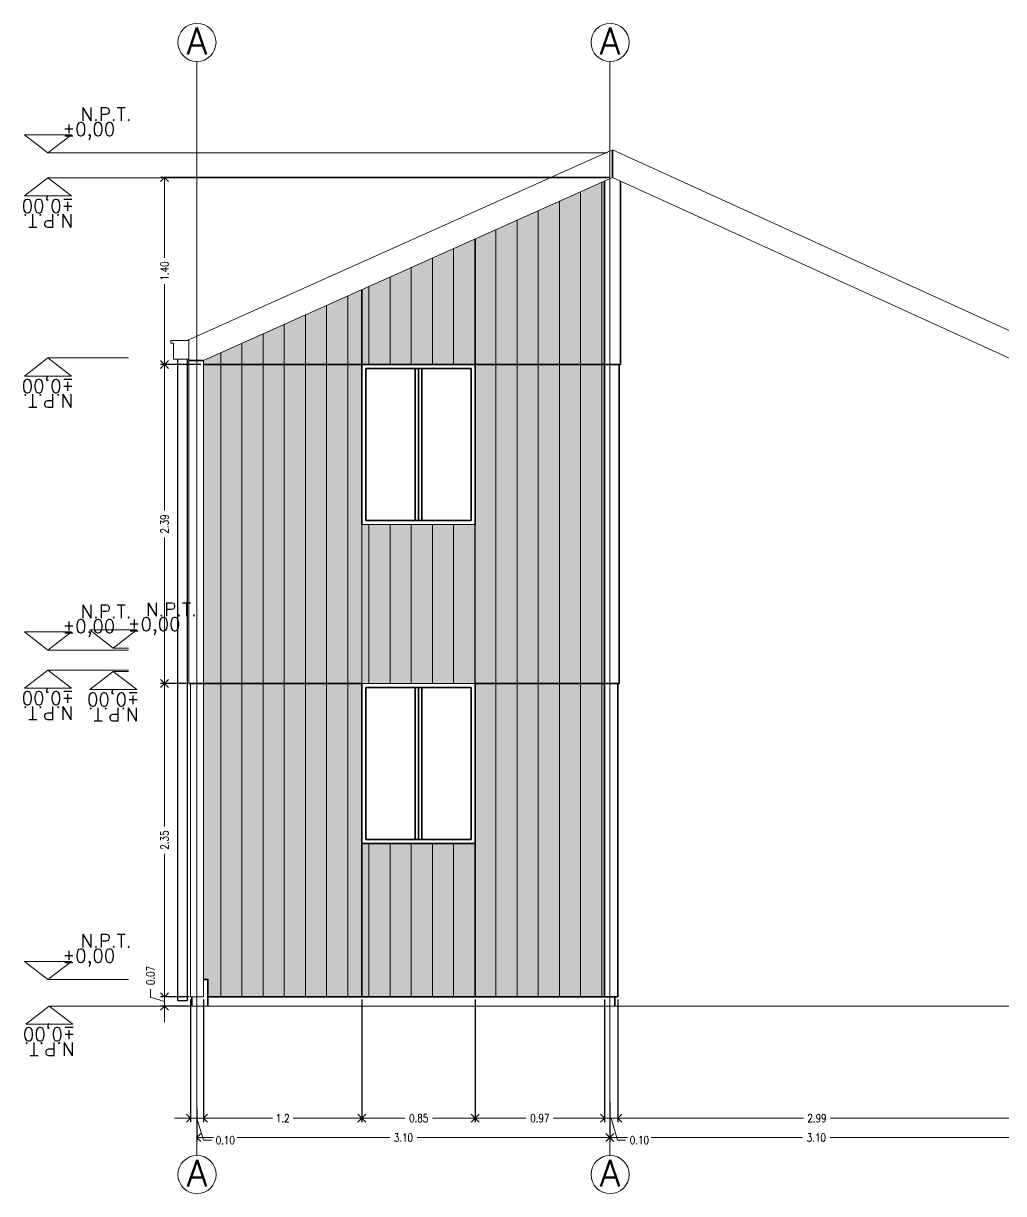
# Model space of a CAD drawing. Header units: metres. Extents: x -2 to 612, y -64 to 156.
# Drawn here: x 380.59 to 387.94, y -14.99 to -6.22 of the extents above; entities that cross this region are included whole.
import ezdxf
from ezdxf.enums import TextEntityAlignment as Align

# ---------------------------------------------------------------- set-up
doc = ezdxf.new("R2010")
doc.units = ezdxf.units.M
doc.header["$LTSCALE"] = 5
doc.header["$MEASUREMENT"] = 0
doc.linetypes.add('HIDDEN', pattern=[0.375, 0.25, -0.125])
doc.layers.get('0').update_dxf_attribs({"color": 30})
doc.layers.get('DEFPOINTS').update_dxf_attribs({"color": 210})
for name, color, linetype, lineweight in [('A-ANNO-DIMS', 3, 'Continuous', 18), ('A-ANNO-SYMB', 3, 'Continuous', 18), ('A-ANNO-TEXT', 3, 'Continuous', 18), ('A-ELEV-MBE1', 7, 'Continuous', 35), ('A-ELEV-MBE2', 4, 'Continuous', 25), ('A-ELEV-PATT', 8, 'Continuous', 18), ('A-FLOR-PATT', 8, 'Continuous', 18)]:
    doc.layers.add(name, color=color, linetype=linetype, lineweight=lineweight)
doc.styles.add('E-ROMANS', font='romans.shx', dxfattribs={"width": 0.8})
doc.dimstyles.new('E-0050_ARW_12', dxfattribs={"dimscale": 0.001, "dimtxt": 60, "dimasz": 60, "dimexe": 30, "dimexo": 20, "dimgap": 30, "dimtad": 0, "dimzin": 0, "dimdsep": 46, "dimtxsty": 'E-ROMANS', "dimblk": 'OPEN90', "dimcen": 30, "dimclrd": 256, "dimclre": 256, "dimclrt": 256, "dimadec": 0, "dimazin": 0, "dimtfac": 1, "dimtmove": 1, "dimatfit": 3, "dimldrblk": 'OPEN90', "dimfxl": 1, "dimtfill": 1, "dimtolj": 1, "dimtzin": 0, "dimlwd": -1, "dimarcsym": 0})
pattern_1 = [(90, (-75.60791, 0), (-0.15875, 1e-17), [])]

# ---------------------------------------------------------------- blocks, each defined once
blk = doc.blocks.new('_Open90')
at = {"color": 0, "linetype": 'ByBlock', "lineweight": -2}
for p, q in [((0, 0), (-1, 0)), ((-0.5, 0.5), (0, 0)), ((0, 0), (-0.5, -0.5))]:
    blk.add_line(p, q, dxfattribs=at)
blk = doc.blocks.new('*D859')
at = {"layer": 'A-ANNO-DIMS', "lineweight": -2, "transparency": 16777216}
for p, q in [((381.8901, -14.3595), (381.8901, -14.6048)), ((384.9871, -14.3095), (384.9871, -14.6048))]:
    blk.add_line(p, q, dxfattribs=at)
at = {"layer": 'A-ANNO-DIMS', "transparency": 16777216}
for p, q in [((381.9501, -14.5748), (383.3355, -14.5748)), ((384.9271, -14.5748), (383.5418, -14.5748))]:
    blk.add_line(p, q, dxfattribs=at)
at = {"layer": 'DEFPOINTS', "color": 0, "transparency": 16777216}
for p in [(384.9871, -14.2895), (381.8901, -14.3395), (384.9871, -14.5748)]:
    blk.add_point(p, dxfattribs=at)
at = {"layer": 'A-ANNO-DIMS', "transparency": 16777216, "xscale": 0.06, "yscale": 0.06, "zscale": 0.06, "rotation": 180}
blk.add_blockref('_Open90', (381.8901, -14.5748), dxfattribs=at)
at = {"layer": 'A-ANNO-DIMS', "transparency": 16777216, "xscale": 0.06, "yscale": 0.06, "zscale": 0.06}
blk.add_blockref('_Open90', (384.9871, -14.5748), dxfattribs=at)
at = {"layer": 'A-ANNO-DIMS', "transparency": 16777216, "insert": (383.4386, -14.5748), "char_height": 0.06, "attachment_point": 5, "style": 'E-ROMANS', "bg_fill": 3, "box_fill_scale": 1.25, "bg_fill_color": 256, "bg_fill_true_color": 13158600, "bg_fill_transparency": 0}
blk.add_mtext('\\A1;3.10', dxfattribs=at)
blk = doc.blocks.new('*D860')
at = {"layer": 'A-ANNO-DIMS', "lineweight": -2, "transparency": 16777216}
for p, q in [((384.9871, -14.3095), (384.9871, -14.6048)), ((388.0841, -14.3595), (388.0841, -14.6048))]:
    blk.add_line(p, q, dxfattribs=at)
at = {"layer": 'A-ANNO-DIMS', "transparency": 16777216}
for p, q in [((385.0471, -14.5748), (386.4325, -14.5748)), ((388.0241, -14.5748), (386.6388, -14.5748))]:
    blk.add_line(p, q, dxfattribs=at)
at = {"layer": 'DEFPOINTS', "color": 0, "transparency": 16777216}
for p in [(384.9871, -14.2895), (388.0841, -14.3395), (388.0841, -14.5748)]:
    blk.add_point(p, dxfattribs=at)
at = {"layer": 'A-ANNO-DIMS', "transparency": 16777216, "xscale": 0.06, "yscale": 0.06, "zscale": 0.06, "rotation": 180}
blk.add_blockref('_Open90', (384.9871, -14.5748), dxfattribs=at)
at = {"layer": 'A-ANNO-DIMS', "transparency": 16777216, "xscale": 0.06, "yscale": 0.06, "zscale": 0.06}
blk.add_blockref('_Open90', (388.0841, -14.5748), dxfattribs=at)
at = {"layer": 'A-ANNO-DIMS', "transparency": 16777216, "insert": (386.5356, -14.5748), "char_height": 0.06, "attachment_point": 5, "style": 'E-ROMANS', "bg_fill": 3, "box_fill_scale": 1.25, "bg_fill_color": 256, "bg_fill_true_color": 13158600, "bg_fill_transparency": 0}
blk.add_mtext('\\A1;3.10', dxfattribs=at)
blk = doc.blocks.new('*D1462')
at = {"layer": 'A-ANNO-DIMS', "lineweight": -2, "transparency": 16777216}
for p, q in [((381.8406, -13.5395), (381.8406, -14.4592)), ((381.9396, -13.5395), (381.9396, -14.4592))]:
    blk.add_line(p, q, dxfattribs=at)
at = {"layer": 'A-ANNO-DIMS', "transparency": 16777216}
for p, q in [((381.7806, -14.4292), (381.7206, -14.4292)), ((381.8406, -14.4292), (381.9396, -14.4292)), ((381.8406, -14.4292), (381.9396, -14.4292)), ((381.8901, -14.4292), (381.9396, -14.5942)), ((381.9996, -14.4292), (382.0596, -14.4292)), ((381.9396, -14.5942), (381.9996, -14.5942))]:
    blk.add_line(p, q, dxfattribs=at)
at = {"layer": 'DEFPOINTS', "color": 0, "transparency": 16777216}
for p in [(381.8406, -13.5195), (381.9396, -13.5195), (381.9396, -14.4292)]:
    blk.add_point(p, dxfattribs=at)
at = {"layer": 'A-ANNO-DIMS', "transparency": 16777216, "xscale": 0.06, "yscale": 0.06, "zscale": 0.06}
blk.add_blockref('_Open90', (381.8406, -14.4292), dxfattribs=at)
at = {"layer": 'A-ANNO-DIMS', "transparency": 16777216, "xscale": 0.06, "yscale": 0.06, "zscale": 0.06, "rotation": 180}
blk.add_blockref('_Open90', (381.9396, -14.4292), dxfattribs=at)
at = {"layer": 'A-ANNO-DIMS', "transparency": 16777216, "insert": (382.1028, -14.5942), "char_height": 0.06, "attachment_point": 5, "style": 'E-ROMANS', "bg_fill": 3, "box_fill_scale": 1.25, "bg_fill_color": 256, "bg_fill_true_color": 13158600, "bg_fill_transparency": 0}
blk.add_mtext('\\A1;0.10', dxfattribs=at)
blk = doc.blocks.new('*D1463')
at = {"layer": 'A-ANNO-DIMS', "lineweight": -2, "transparency": 16777216}
for p, q in [((381.9396, -13.5395), (381.9396, -14.4592)), ((383.1276, -13.5395), (383.1276, -14.4592))]:
    blk.add_line(p, q, dxfattribs=at)
at = {"layer": 'A-ANNO-DIMS', "transparency": 16777216}
for p, q in [((381.9996, -14.4292), (382.4568, -14.4292)), ((383.0676, -14.4292), (382.6105, -14.4292))]:
    blk.add_line(p, q, dxfattribs=at)
at = {"layer": 'DEFPOINTS', "color": 0, "transparency": 16777216}
for p in [(381.9396, -13.5195), (383.1276, -13.5195), (383.1276, -14.4292)]:
    blk.add_point(p, dxfattribs=at)
at = {"layer": 'A-ANNO-DIMS', "transparency": 16777216, "xscale": 0.06, "yscale": 0.06, "zscale": 0.06, "rotation": 180}
blk.add_blockref('_Open90', (381.9396, -14.4292), dxfattribs=at)
at = {"layer": 'A-ANNO-DIMS', "transparency": 16777216, "xscale": 0.06, "yscale": 0.06, "zscale": 0.06}
blk.add_blockref('_Open90', (383.1276, -14.4292), dxfattribs=at)
at = {"layer": 'A-ANNO-DIMS', "transparency": 16777216, "insert": (382.5336, -14.4292), "char_height": 0.06, "attachment_point": 5, "style": 'E-ROMANS', "bg_fill": 3, "box_fill_scale": 1.25, "bg_fill_color": 256, "bg_fill_true_color": 13158600, "bg_fill_transparency": 0}
blk.add_mtext('\\A1;1.2', dxfattribs=at)
blk = doc.blocks.new('*D1464')
at = {"layer": 'A-ANNO-DIMS', "lineweight": -2, "transparency": 16777216}
for p, q in [((383.1276, -13.5395), (383.1276, -14.4592)), ((383.9776, -13.5395), (383.9776, -14.4592))]:
    blk.add_line(p, q, dxfattribs=at)
at = {"layer": 'A-ANNO-DIMS', "transparency": 16777216}
for p, q in [((383.1876, -14.4292), (383.4495, -14.4292)), ((383.9176, -14.4292), (383.6558, -14.4292))]:
    blk.add_line(p, q, dxfattribs=at)
at = {"layer": 'DEFPOINTS', "color": 0, "transparency": 16777216}
for p in [(383.1276, -13.5195), (383.9776, -13.5195), (383.9776, -14.4292)]:
    blk.add_point(p, dxfattribs=at)
at = {"layer": 'A-ANNO-DIMS', "transparency": 16777216, "xscale": 0.06, "yscale": 0.06, "zscale": 0.06, "rotation": 180}
blk.add_blockref('_Open90', (383.1276, -14.4292), dxfattribs=at)
at = {"layer": 'A-ANNO-DIMS', "transparency": 16777216, "xscale": 0.06, "yscale": 0.06, "zscale": 0.06}
blk.add_blockref('_Open90', (383.9776, -14.4292), dxfattribs=at)
at = {"layer": 'A-ANNO-DIMS', "transparency": 16777216, "insert": (383.5526, -14.4292), "char_height": 0.06, "attachment_point": 5, "style": 'E-ROMANS', "bg_fill": 3, "box_fill_scale": 1.25, "bg_fill_color": 256, "bg_fill_true_color": 13158600, "bg_fill_transparency": 0}
blk.add_mtext('\\A1;0.85', dxfattribs=at)
blk = doc.blocks.new('*D1465')
at = {"layer": 'A-ANNO-DIMS', "lineweight": -2, "transparency": 16777216}
for p, q in [((383.9776, -13.5395), (383.9776, -14.4592)), ((384.9456, -13.5395), (384.9456, -14.4592))]:
    blk.add_line(p, q, dxfattribs=at)
at = {"layer": 'A-ANNO-DIMS', "transparency": 16777216}
for p, q in [((384.0376, -14.4292), (384.3585, -14.4292)), ((384.8856, -14.4292), (384.5648, -14.4292))]:
    blk.add_line(p, q, dxfattribs=at)
at = {"layer": 'DEFPOINTS', "color": 0, "transparency": 16777216}
for p in [(383.9776, -13.5195), (384.9456, -13.5195), (384.9456, -14.4292)]:
    blk.add_point(p, dxfattribs=at)
at = {"layer": 'A-ANNO-DIMS', "transparency": 16777216, "xscale": 0.06, "yscale": 0.06, "zscale": 0.06, "rotation": 180}
blk.add_blockref('_Open90', (383.9776, -14.4292), dxfattribs=at)
at = {"layer": 'A-ANNO-DIMS', "transparency": 16777216, "xscale": 0.06, "yscale": 0.06, "zscale": 0.06}
blk.add_blockref('_Open90', (384.9456, -14.4292), dxfattribs=at)
at = {"layer": 'A-ANNO-DIMS', "transparency": 16777216, "insert": (384.4616, -14.4292), "char_height": 0.06, "attachment_point": 5, "style": 'E-ROMANS', "bg_fill": 3, "box_fill_scale": 1.25, "bg_fill_color": 256, "bg_fill_true_color": 13158600, "bg_fill_transparency": 0}
blk.add_mtext('\\A1;0.97', dxfattribs=at)
blk = doc.blocks.new('*D1466')
at = {"layer": 'A-ANNO-DIMS', "lineweight": -2, "transparency": 16777216}
for p, q in [((384.9456, -13.5395), (384.9456, -14.4592)), ((385.0456, -13.5395), (385.0456, -14.4592))]:
    blk.add_line(p, q, dxfattribs=at)
at = {"layer": 'A-ANNO-DIMS', "transparency": 16777216}
for p, q in [((384.8856, -14.4292), (384.8256, -14.4292)), ((384.9456, -14.4292), (385.0456, -14.4292)), ((384.9456, -14.4292), (385.0456, -14.4292)), ((384.9956, -14.4292), (385.0451, -14.5942)), ((385.1056, -14.4292), (385.1656, -14.4292)), ((385.0451, -14.5942), (385.1051, -14.5942))]:
    blk.add_line(p, q, dxfattribs=at)
at = {"layer": 'DEFPOINTS', "color": 0, "transparency": 16777216}
for p in [(384.9456, -13.5195), (385.0456, -13.5195), (385.0456, -14.4292)]:
    blk.add_point(p, dxfattribs=at)
at = {"layer": 'A-ANNO-DIMS', "transparency": 16777216, "xscale": 0.06, "yscale": 0.06, "zscale": 0.06}
blk.add_blockref('_Open90', (384.9456, -14.4292), dxfattribs=at)
at = {"layer": 'A-ANNO-DIMS', "transparency": 16777216, "xscale": 0.06, "yscale": 0.06, "zscale": 0.06, "rotation": 180}
blk.add_blockref('_Open90', (385.0456, -14.4292), dxfattribs=at)
at = {"layer": 'A-ANNO-DIMS', "transparency": 16777216, "insert": (385.2083, -14.5942), "char_height": 0.06, "attachment_point": 5, "style": 'E-ROMANS', "bg_fill": 3, "box_fill_scale": 1.25, "bg_fill_color": 256, "bg_fill_true_color": 13158600, "bg_fill_transparency": 0}
blk.add_mtext('\\A1;0.10', dxfattribs=at)
blk = doc.blocks.new('*D1467')
at = {"layer": 'A-ANNO-DIMS', "lineweight": -2, "transparency": 16777216}
for p, q in [((385.0456, -13.5395), (385.0456, -14.4592)), ((388.0346, -13.5395), (388.0346, -14.4592))]:
    blk.add_line(p, q, dxfattribs=at)
at = {"layer": 'A-ANNO-DIMS', "transparency": 16777216}
for p, q in [((385.1056, -14.4292), (386.4381, -14.4292)), ((387.9746, -14.4292), (386.6421, -14.4292))]:
    blk.add_line(p, q, dxfattribs=at)
at = {"layer": 'DEFPOINTS', "color": 0, "transparency": 16777216}
for p in [(385.0456, -13.5195), (388.0346, -13.5195), (388.0346, -14.4292)]:
    blk.add_point(p, dxfattribs=at)
at = {"layer": 'A-ANNO-DIMS', "transparency": 16777216, "xscale": 0.06, "yscale": 0.06, "zscale": 0.06, "rotation": 180}
blk.add_blockref('_Open90', (385.0456, -14.4292), dxfattribs=at)
at = {"layer": 'A-ANNO-DIMS', "transparency": 16777216, "xscale": 0.06, "yscale": 0.06, "zscale": 0.06}
blk.add_blockref('_Open90', (388.0346, -14.4292), dxfattribs=at)
at = {"layer": 'A-ANNO-DIMS', "transparency": 16777216, "insert": (386.5401, -14.4292), "char_height": 0.06, "attachment_point": 5, "style": 'E-ROMANS', "bg_fill": 3, "box_fill_scale": 1.25, "bg_fill_color": 256, "bg_fill_true_color": 13158600, "bg_fill_transparency": 0}
blk.add_mtext('\\A1;2.99', dxfattribs=at)
blk = doc.blocks.new('*D1481')
at = {"layer": 'A-ANNO-DIMS', "transparency": 16777216}
for p, q in [((381.6475, -13.4595), (381.6475, -13.3995)), ((381.5425, -13.523), (381.5425, -13.463)), ((381.6475, -13.5545), (381.5425, -13.523)), ((381.6475, -13.5895), (381.6475, -13.5195)), ((381.6475, -13.5895), (381.6475, -13.5195)), ((381.6475, -13.6495), (381.6475, -13.7095))]:
    blk.add_line(p, q, dxfattribs=at)
at = {"layer": 'A-ANNO-DIMS', "lineweight": -2, "transparency": 16777216}
for p, q in [((381.8326, -13.5195), (381.6175, -13.5195)), ((381.8326, -13.5895), (381.6175, -13.5895))]:
    blk.add_line(p, q, dxfattribs=at)
at = {"layer": 'DEFPOINTS', "color": 0, "transparency": 16777216}
for p in [(381.6475, -13.5195), (381.8526, -13.5195), (381.8526, -13.5895)]:
    blk.add_point(p, dxfattribs=at)
at = {"layer": 'A-ANNO-DIMS', "transparency": 16777216, "xscale": 0.06, "yscale": 0.06, "zscale": 0.06, "rotation": 90}
blk.add_blockref('_Open90', (381.6475, -13.5895), dxfattribs=at)
at = {"layer": 'A-ANNO-DIMS', "transparency": 16777216, "insert": (381.5425, -13.3599), "char_height": 0.06, "attachment_point": 5, "rotation": 90, "style": 'E-ROMANS', "bg_fill": 3, "box_fill_scale": 1.25, "bg_fill_color": 256, "bg_fill_true_color": 13158600, "bg_fill_transparency": 0}
blk.add_mtext('\\A1;0.07', dxfattribs=at)
at = {"layer": 'A-ANNO-DIMS', "transparency": 16777216, "xscale": 0.06, "yscale": 0.06, "zscale": 0.06, "rotation": 270}
blk.add_blockref('_Open90', (381.6475, -13.5195), dxfattribs=at)
blk = doc.blocks.new('*D1482')
at = {"layer": 'A-ANNO-DIMS', "lineweight": -2, "transparency": 16777216}
for p, q in [((381.8086, -11.1695), (381.6175, -11.1695)), ((381.8326, -13.5195), (381.6175, -13.5195))]:
    blk.add_line(p, q, dxfattribs=at)
at = {"layer": 'A-ANNO-DIMS', "transparency": 16777216}
for p, q in [((381.6475, -11.2295), (381.6475, -12.2414)), ((381.6475, -13.4595), (381.6475, -12.4477))]:
    blk.add_line(p, q, dxfattribs=at)
at = {"layer": 'DEFPOINTS', "color": 0, "transparency": 16777216}
for p in [(381.6475, -11.1695), (381.8286, -11.1695), (381.8526, -13.5195)]:
    blk.add_point(p, dxfattribs=at)
at = {"layer": 'A-ANNO-DIMS', "transparency": 16777216, "xscale": 0.06, "yscale": 0.06, "zscale": 0.06}
for p, rotation in [((381.6475, -11.1695), 90), ((381.6475, -13.5195), 270)]:
    blk.add_blockref('_Open90', p, dxfattribs=dict(at, rotation=rotation))
at = {"layer": 'A-ANNO-DIMS', "transparency": 16777216, "insert": (381.6475, -12.3445), "char_height": 0.06, "attachment_point": 5, "rotation": 90, "style": 'E-ROMANS', "bg_fill": 3, "box_fill_scale": 1.25, "bg_fill_color": 256, "bg_fill_true_color": 13158600, "bg_fill_transparency": 0}
blk.add_mtext('\\A1;2.35', dxfattribs=at)
blk = doc.blocks.new('*D1483')
at = {"layer": 'A-ANNO-DIMS', "lineweight": -2, "transparency": 16777216}
for p, q in [((381.9196, -8.7795), (381.6175, -8.7795)), ((381.8086, -11.1695), (381.6175, -11.1695))]:
    blk.add_line(p, q, dxfattribs=at)
at = {"layer": 'A-ANNO-DIMS', "transparency": 16777216}
for p, q in [((381.6475, -8.8395), (381.6475, -9.8725)), ((381.6475, -11.1095), (381.6475, -10.0765))]:
    blk.add_line(p, q, dxfattribs=at)
at = {"layer": 'DEFPOINTS', "color": 0, "transparency": 16777216}
for p in [(381.6475, -8.7795), (381.9396, -8.7795), (381.8286, -11.1695)]:
    blk.add_point(p, dxfattribs=at)
at = {"layer": 'A-ANNO-DIMS', "transparency": 16777216, "xscale": 0.06, "yscale": 0.06, "zscale": 0.06}
for p, rotation in [((381.6475, -8.7795), 90), ((381.6475, -11.1695), 270)]:
    blk.add_blockref('_Open90', p, dxfattribs=dict(at, rotation=rotation))
at = {"layer": 'A-ANNO-DIMS', "transparency": 16777216, "insert": (381.6475, -9.9745), "char_height": 0.06, "attachment_point": 5, "rotation": 90, "style": 'E-ROMANS', "bg_fill": 3, "box_fill_scale": 1.25, "bg_fill_color": 256, "bg_fill_true_color": 13158600, "bg_fill_transparency": 0}
blk.add_mtext('\\A1;2.39', dxfattribs=at)
blk = doc.blocks.new('*D1484')
at = {"layer": 'A-ANNO-DIMS', "lineweight": -2, "transparency": 16777216}
for p, q in [((384.987, -7.3767), (381.6175, -7.3767)), ((381.9196, -8.7795), (381.6175, -8.7795))]:
    blk.add_line(p, q, dxfattribs=at)
at = {"layer": 'A-ANNO-DIMS', "transparency": 16777216}
for p, q in [((381.6475, -7.4367), (381.6475, -7.9784)), ((381.6475, -8.7195), (381.6475, -8.1778))]:
    blk.add_line(p, q, dxfattribs=at)
at = {"layer": 'DEFPOINTS', "color": 0, "transparency": 16777216}
for p in [(381.6475, -7.3767), (385.007, -7.3767), (381.9396, -8.7795)]:
    blk.add_point(p, dxfattribs=at)
at = {"layer": 'A-ANNO-DIMS', "transparency": 16777216, "xscale": 0.06, "yscale": 0.06, "zscale": 0.06}
for p, rotation in [((381.6475, -7.3767), 90), ((381.6475, -8.7795), 270)]:
    blk.add_blockref('_Open90', p, dxfattribs=dict(at, rotation=rotation))
at = {"layer": 'A-ANNO-DIMS', "transparency": 16777216, "insert": (381.6475, -8.0781), "char_height": 0.06, "attachment_point": 5, "rotation": 90, "style": 'E-ROMANS', "bg_fill": 3, "box_fill_scale": 1.25, "bg_fill_color": 256, "bg_fill_true_color": 13158600, "bg_fill_transparency": 0}
blk.add_mtext('\\A1;1.40', dxfattribs=at)

msp = doc.modelspace()

# ---------------------------------------------------------------- hatches: boundary and pattern name
at = {"layer": 'A-ELEV-PATT'}
h = msp.add_hatch(color=256, dxfattribs=at)
h.paths.add_polyline_path([(383.12762, -8.77954), (381.93962, -8.77954), (381.93962, -11.16954), (383.12762, -11.16954), (383.12762, -9.97954)])
h.paths.add_polyline_path([(383.12762, -8.21779), (381.93962, -8.74946), (381.93962, -8.77954), (383.12762, -8.77954)])
h.paths.add_polyline_path([(383.97761, -7.83739), (383.12762, -8.21779), (383.12762, -8.77954), (383.97761, -8.77954)])
h.paths.add_polyline_path([(384.94561, -7.40418), (383.97761, -7.83739), (383.97761, -8.77954), (384.94561, -8.77954)])
h.paths.add_polyline_path([(384.94561, -8.77954), (383.97761, -8.77954), (383.97761, -9.97954), (383.97761, -11.16954), (384.94561, -11.16954)])
h.paths.add_polyline_path([(384.94561, -11.16954), (383.97761, -11.16954), (383.97761, -12.36954), (383.97761, -13.51954), (384.94561, -13.51954)])
h.paths.add_polyline_path([(383.97761, -12.36954), (383.12762, -12.36954), (383.12762, -13.51954), (383.97761, -13.51954)])
h.paths.add_polyline_path([(383.12762, -12.36954), (383.12762, -11.16954), (381.93962, -11.16954), (381.93962, -13.38954), (381.97261, -13.38954), (381.97261, -13.51954), (383.12762, -13.51954)])
h = msp.add_hatch(dxfattribs=at)
h.set_pattern_fill('LINE', color=256, scale=0.05, angle=90, style=0)
h.set_pattern_definition(pattern_1)
h.paths.add_polyline_path([(383.12762, -8.77954), (381.93962, -8.77954), (381.93962, -11.16954), (383.12762, -11.16954), (383.12762, -9.97954)])
h.paths.add_polyline_path([(383.12762, -8.21779), (381.93962, -8.74946), (381.93962, -8.77954), (383.12762, -8.77954)])
h.paths.add_polyline_path([(383.97761, -7.83739), (383.12762, -8.21779), (383.12762, -8.77954), (383.97761, -8.77954)])
h.paths.add_polyline_path([(384.94561, -7.40418), (383.97761, -7.83739), (383.97761, -8.77954), (384.94561, -8.77954)])
h.paths.add_polyline_path([(384.94561, -8.77954), (383.97761, -8.77954), (383.97761, -9.97954), (383.97761, -11.16954), (384.94561, -11.16954)])
h.paths.add_polyline_path([(384.94561, -11.16954), (383.97761, -11.16954), (383.97761, -12.36954), (383.97761, -13.51954), (384.94561, -13.51954)])
h.paths.add_polyline_path([(383.97761, -12.36954), (383.12762, -12.36954), (383.12762, -13.51954), (383.97761, -13.51954)])
h.paths.add_polyline_path([(383.12762, -12.36954), (383.12762, -11.16954), (381.93962, -11.16954), (381.93962, -13.38954), (381.97261, -13.38954), (381.97261, -13.51954), (383.12762, -13.51954)])
msp.add_hatch(color=252, dxfattribs=at).paths.add_polyline_path([(383.97761, -9.97954), (383.12762, -9.97954), (383.12762, -11.16954), (383.97761, -11.16954)])
h = msp.add_hatch(dxfattribs=at)
h.set_pattern_fill('LINE', color=256, scale=0.05, angle=90, style=0)
h.set_pattern_definition(pattern_1)
h.paths.add_polyline_path([(383.97761, -9.97954), (383.12762, -9.97954), (383.12762, -11.16954), (383.97761, -11.16954)])

# ---------------------------------------------------------------- linework, layer by layer
at = {"layer": 'A-ANNO-SYMB'}
for p, q in [((384.98711, -6.50761), (384.98711, -14.70884)), ((381.82861, -11.16954), (381.82861, -8.59318)), ((381.93962, -8.74946), (381.93962, -13.51954)), ((381.84061, -11.16954), (381.84061, -13.51954)), ((380.78195, -13.58954), (381.85264, -13.58954)), ((381.84061, -13.51954), (381.93962, -13.51954)), ((381.85264, -13.58954), (385.0246, -13.58954)), ((385.0246, -13.58954), (402.63881, -13.58954))]:
    msp.add_line(p, q, dxfattribs=at)
at = {"layer": 'A-ANNO-SYMB', "linetype": 'HIDDEN'}
for p, q in [((380.77266, -7.19259), (381.37663, -7.19259)), ((380.77266, -7.37954), (381.37663, -7.37954)), ((380.77266, -8.72954), (381.37663, -8.72954)), ((380.77266, -10.91954), (381.37663, -10.91954)), ((380.77266, -11.06954), (381.37663, -11.06954)), ((380.77266, -13.38954), (381.37663, -13.38954))]:
    msp.add_line(p, q, dxfattribs=at)
at = {"layer": 'A-ANNO-SYMB'}
for points in [[(380.59662, -7.05672), (380.9487, -7.05672)], [(380.59662, -7.05672), (380.77266, -7.19259), (380.9487, -7.05672)], [(381.81557, -8.59901), (385.00764, -7.17045)], [(388.07964, -8.5691), (385.00764, -7.17045)], [(380.59662, -7.51541), (380.77266, -7.37954), (380.9487, -7.51541)], [(381.93962, -8.74946), (385.00698, -7.37671)], [(388.02208, -8.74946), (385.00698, -7.37671)], [(380.59662, -7.51541), (380.9487, -7.51541)], [(381.69361, -8.59913), (381.82861, -8.59913)], [(381.69361, -8.59913), (381.69361, -8.61913), (381.70811, -8.61913), (381.71361, -8.61913), (381.71361, -8.73913), (381.82861, -8.73913)], [(380.59662, -8.86541), (380.77266, -8.72954), (380.9487, -8.86541)], [(380.59662, -8.86541), (380.9487, -8.86541)], [(380.59662, -10.78366), (380.9487, -10.78366)], [(380.59662, -10.78366), (380.77266, -10.91954), (380.9487, -10.78366)], [(381.08657, -10.76866), (381.43865, -10.76866)], [(381.08657, -10.76866), (381.26261, -10.90454), (381.43865, -10.76866)], [(380.59662, -11.20541), (380.77266, -11.06954), (380.9487, -11.20541)], [(381.08657, -11.21541), (381.26261, -11.07954), (381.43865, -11.21541)], [(380.59662, -11.20541), (380.9487, -11.20541)], [(381.08657, -11.21541), (381.43865, -11.21541)], [(380.59662, -13.25366), (380.9487, -13.25366)], [(380.59662, -13.25366), (380.77266, -13.38954), (380.9487, -13.25366)], [(380.60592, -13.72541), (380.78195, -13.58954), (380.95799, -13.72541)], [(380.60592, -13.72541), (380.95799, -13.72541)]]:
    msp.add_lwpolyline(points, dxfattribs=at)
at = {"layer": 'A-ANNO-SYMB', "linetype": 'HIDDEN'}
for points in [[(381.26261, -10.90454), (381.37663, -10.90454)], [(381.26261, -11.07954), (381.37663, -11.07954)]]:
    msp.add_lwpolyline(points, dxfattribs=at)
at = {"layer": 'A-ANNO-SYMB'}
for centre in [(381.89012, -6.36459), (384.98867, -6.36459), (381.89046, -14.85186), (384.98867, -14.85185)]:
    msp.add_circle(centre, 0.14303, dxfattribs=at)
at = {"layer": 'A-ELEV-MBE1'}
for p, q in [((385.00698, -7.37671), (385.00764, -7.17045)), ((384.94561, -11.16954), (384.94561, -7.40418)), ((383.97761, -8.77954), (383.97761, -7.83739)), ((383.12762, -8.77954), (383.12762, -8.21779)), ((381.93962, -8.74946), (381.82861, -8.74946)), ((385.06561, -8.77954), (381.93962, -8.77954)), ((383.12762, -8.77954), (383.12762, -9.97954)), ((383.12762, -8.77954), (383.97761, -8.77954)), ((383.15761, -8.80954), (383.94761, -8.80954)), ((383.15761, -9.94954), (383.15761, -8.80954)), ((383.52761, -8.80954), (383.52761, -9.94954)), ((383.55261, -8.80954), (383.55261, -9.94954)), ((383.57761, -8.80954), (383.57761, -9.94954)), ((383.94761, -9.94954), (383.94761, -8.80954)), ((383.97761, -8.77954), (383.97761, -9.97954)), ((385.05561, -8.77954), (385.05561, -11.16954)), ((383.15761, -9.94954), (383.94761, -9.94954)), ((381.82861, -11.16954), (383.12762, -11.16954)), ((383.12762, -11.16954), (383.12762, -12.36954)), ((383.15761, -11.19954), (383.94761, -11.19954)), ((383.15761, -12.33954), (383.15761, -11.19954)), ((383.52761, -11.19954), (383.52761, -12.33954)), ((383.55261, -11.19954), (383.55261, -12.33954)), ((383.57761, -11.19954), (383.57761, -12.33954)), ((383.94761, -12.33954), (383.94761, -11.19954)), ((383.97761, -11.16954), (383.97761, -12.36954)), ((383.97761, -11.16954), (385.05561, -11.16954)), ((384.94561, -13.51954), (384.94561, -11.16954)), ((385.04561, -11.16954), (385.04561, -13.51954)), ((383.12762, -12.36954), (383.97761, -12.36954)), ((383.12762, -12.36954), (383.12762, -13.51954)), ((383.15761, -12.33954), (383.94761, -12.33954)), ((383.97761, -12.36954), (383.97761, -13.51954)), ((381.85261, -13.58954), (381.85261, -13.51954)), ((381.97261, -13.51954), (385.04561, -13.51954))]:
    msp.add_line(p, q, dxfattribs=at)
for points in [[(385.06561, -8.77954), (385.06561, -7.40341)], [(381.93962, -13.38954), (381.97261, -13.38954), (381.97261, -13.58954)], [(385.0246, -13.58954), (385.0246, -13.51954)]]:
    msp.add_lwpolyline(points, dxfattribs=at)
at = {"layer": 'A-ELEV-MBE2'}
msp.add_lwpolyline([(381.74361, -8.73913), (381.74361, -13.54837), (381.81861, -13.54837), (381.81861, -8.73913)], dxfattribs=at)
at = {"layer": 'A-ELEV-PATT'}
for p, q in [((383.12762, -9.97954), (383.97761, -9.97954)), ((383.12762, -11.16954), (383.12762, -9.97954)), ((383.97761, -11.16954), (383.97761, -9.97954)), ((383.12762, -11.16954), (383.97761, -11.16954))]:
    msp.add_line(p, q, dxfattribs=at)
at = {"layer": 'A-FLOR-PATT'}
for p, q in [((384.96963, -7.19259), (381.37663, -7.19259)), ((384.96963, -7.37954), (381.37663, -7.37954)), ((383.12762, -11.16954), (383.12762, -9.97954)), ((383.97761, -11.16954), (383.97761, -9.97954))]:
    msp.add_line(p, q, dxfattribs=at)

# ---------------------------------------------------------------- texts
at = {"layer": 'A-ANNO-TEXT', "style": 'E-ROMANS'}
for p in [(381.89012, -6.35346), (384.98867, -6.35346), (381.89046, -14.84072), (384.98867, -14.84072)]:
    msp.add_attdef('A', text='0.00', height=0.2, dxfattribs=at).set_placement(p, align=Align.MIDDLE_CENTER)
for tag, text, p in [('N.P.T.', 'N.', (381.208, -6.98259)), ('%%P0,00', '0.00', (381.07982, -7.09418)), ('N.P.T.', 'N.', (381.208, -10.70954)), ('%%P0,00', '0.00', (381.07982, -10.82113)), ('N.P.T.', 'N.', (381.208, -13.17954)), ('%%P0,00', '0.00', (381.07982, -13.29113))]:
    msp.add_attdef(tag, text=text, height=0.1, dxfattribs=at).set_placement(p, align=Align.BOTTOM_CENTER)
for tag, text, p in [('%%P0,00', '0.00', (380.77266, -7.51074)), ('N.P.T.', 'N.', (380.77266, -7.62233)), ('%%P0,00', '0.00', (380.77266, -8.86074)), ('N.P.T.', 'N.', (380.77266, -8.97233)), ('%%P0,00', '0.00', (380.77266, -11.20074)), ('%%P0,00', '0.00', (381.26261, -11.21074)), ('N.P.T.', 'N.', (380.77266, -11.31233)), ('N.P.T.', 'N.', (381.26261, -11.32233)), ('%%P0,00', '0.00', (380.78195, -13.72074)), ('N.P.T.', 'N.', (380.78195, -13.83233))]:
    msp.add_attdef(tag, text=text, height=0.1, rotation=180, dxfattribs=at).set_placement(p, align=Align.BOTTOM_CENTER)

# ---------------------------------------------------------------- next in the draw order: dimensions: what is measured, and where the dimension line sits
at = {"layer": 'A-ANNO-DIMS'}
dim = msp.add_linear_dim(base=(384.98711, -14.57479), p1=(381.89012, -14.33954), p2=(384.98711, -14.28954), dimstyle='E-0050_ARW_12', override={"dimfxl": 0.3}, dxfattribs=at)
dim.commit()
dim.dimension.update_dxf_attribs({"geometry": '*D859', "text_midpoint": (383.43862, -14.57479)})

# ---------------------------------------------------------------- next in the draw order: dimensions: what is measured, and where the dimension line sits
for base, p1, p2, picture, middle in [((381.93962, -14.42924), (381.84061, -13.51954), (381.93962, -13.51954), '*D1462', (382.02961, -14.59424)), ((388.08412, -14.57479), (384.98711, -14.28954), (388.08412, -14.33954), '*D860', (386.53562, -14.57479))]:
    dim = msp.add_linear_dim(base=base, p1=p1, p2=p2, dimstyle='E-0050_ARW_12', override={"dimfxl": 0.3}, dxfattribs=at)
    dim.commit()
    dim.dimension.update_dxf_attribs({"geometry": picture, "text_midpoint": middle})

# ---------------------------------------------------------------- next in the draw order: dimensions: what is measured, and where the dimension line sits
dim = msp.add_linear_dim(base=(381.64749, -13.51954), p1=(381.85264, -13.58954), p2=(381.85264, -13.51954), angle=90, dimstyle='E-0050_ARW_12', override={"dimfxl": 0.3}, dxfattribs=at)
dim.commit()
dim.dimension.update_dxf_attribs({"geometry": '*D1481', "text_midpoint": (381.54249, -13.43304)})
dim = msp.add_linear_dim(base=(383.12762, -14.42924), p1=(381.93962, -13.51954), p2=(383.12762, -13.51954), dimstyle='E-0050_ARW_12', override={"dimdec": 1, "dimfxl": 0.3}, dxfattribs=at)
dim.commit()
dim.dimension.update_dxf_attribs({"geometry": '*D1463', "text_midpoint": (382.53362, -14.42924)})

# ---------------------------------------------------------------- next in the draw order: dimensions: what is measured, and where the dimension line sits
dim = msp.add_linear_dim(base=(381.64749, -11.16954), p1=(381.85264, -13.51954), p2=(381.82861, -11.16954), angle=90, dimstyle='E-0050_ARW_12', override={"dimfxl": 0.3}, dxfattribs=at)
dim.commit()
dim.dimension.update_dxf_attribs({"geometry": '*D1482', "text_midpoint": (381.64749, -12.34454)})
dim = msp.add_linear_dim(base=(383.97761, -14.42924), p1=(383.12762, -13.51954), p2=(383.97761, -13.51954), dimstyle='E-0050_ARW_12', override={"dimfxl": 0.3}, dxfattribs=at)
dim.commit()
dim.dimension.update_dxf_attribs({"geometry": '*D1464', "text_midpoint": (383.55262, -14.42924)})

# ---------------------------------------------------------------- next in the draw order: dimensions: what is measured, and where the dimension line sits
dim = msp.add_linear_dim(base=(381.64749, -8.77954), p1=(381.82861, -11.16954), p2=(381.93962, -8.77954), angle=90, dimstyle='E-0050_ARW_12', override={"dimfxl": 0.3}, dxfattribs=at)
dim.commit()
dim.dimension.update_dxf_attribs({"geometry": '*D1483', "text_midpoint": (381.64749, -9.97454)})
dim = msp.add_linear_dim(base=(384.94561, -14.42924), p1=(383.97761, -13.51954), p2=(384.94561, -13.51954), dimstyle='E-0050_ARW_12', override={"dimfxl": 0.3}, dxfattribs=at)
dim.commit()
dim.dimension.update_dxf_attribs({"geometry": '*D1465', "text_midpoint": (384.46161, -14.42924)})

# ---------------------------------------------------------------- next in the draw order: texts
at = {"layer": 'A-ANNO-TEXT', "style": 'E-ROMANS'}
for tag, text, p in [('N.P.T.', 'N.', (381.69795, -10.69454)), ('%%P0,00', '0.00', (381.56977, -10.80613))]:
    msp.add_attdef(tag, text=text, height=0.1, dxfattribs=at).set_placement(p, align=Align.BOTTOM_CENTER)

# ---------------------------------------------------------------- next in the draw order: dimensions: what is measured, and where the dimension line sits
at = {"layer": 'A-ANNO-DIMS'}
dim = msp.add_linear_dim(base=(381.64749, -7.37671), p1=(381.93962, -8.77954), p2=(385.00698, -7.37671), angle=90, dimstyle='E-0050_ARW_12', override={"dimfxl": 0.3}, dxfattribs=at)
dim.commit()
dim.dimension.update_dxf_attribs({"geometry": '*D1484', "text_midpoint": (381.64749, -8.07813)})
dim = msp.add_linear_dim(base=(385.04561, -14.42924), p1=(384.94561, -13.51954), p2=(385.04561, -13.51954), dimstyle='E-0050_ARW_12', override={"dimfxl": 0.3}, dxfattribs=at)
dim.commit()
dim.dimension.update_dxf_attribs({"geometry": '*D1466', "text_midpoint": (385.13511, -14.59424)})

# ---------------------------------------------------------------- next in the draw order: linework, layer by layer
at = {"layer": 'A-ANNO-SYMB'}
msp.add_line((381.89012, -6.50762), (381.89012, -14.70884), dxfattribs=at)

# ---------------------------------------------------------------- next in the draw order: dimensions: what is measured, and where the dimension line sits
at = {"layer": 'A-ANNO-DIMS'}
dim = msp.add_linear_dim(base=(388.03457, -14.42924), p1=(385.04561, -13.51954), p2=(388.03457, -13.51954), dimstyle='E-0050_ARW_12', override={"dimfxl": 0.3}, dxfattribs=at)
dim.commit()
dim.dimension.update_dxf_attribs({"geometry": '*D1467', "text_midpoint": (386.54009, -14.42924)})

doc.saveas('drawing.dxf')
